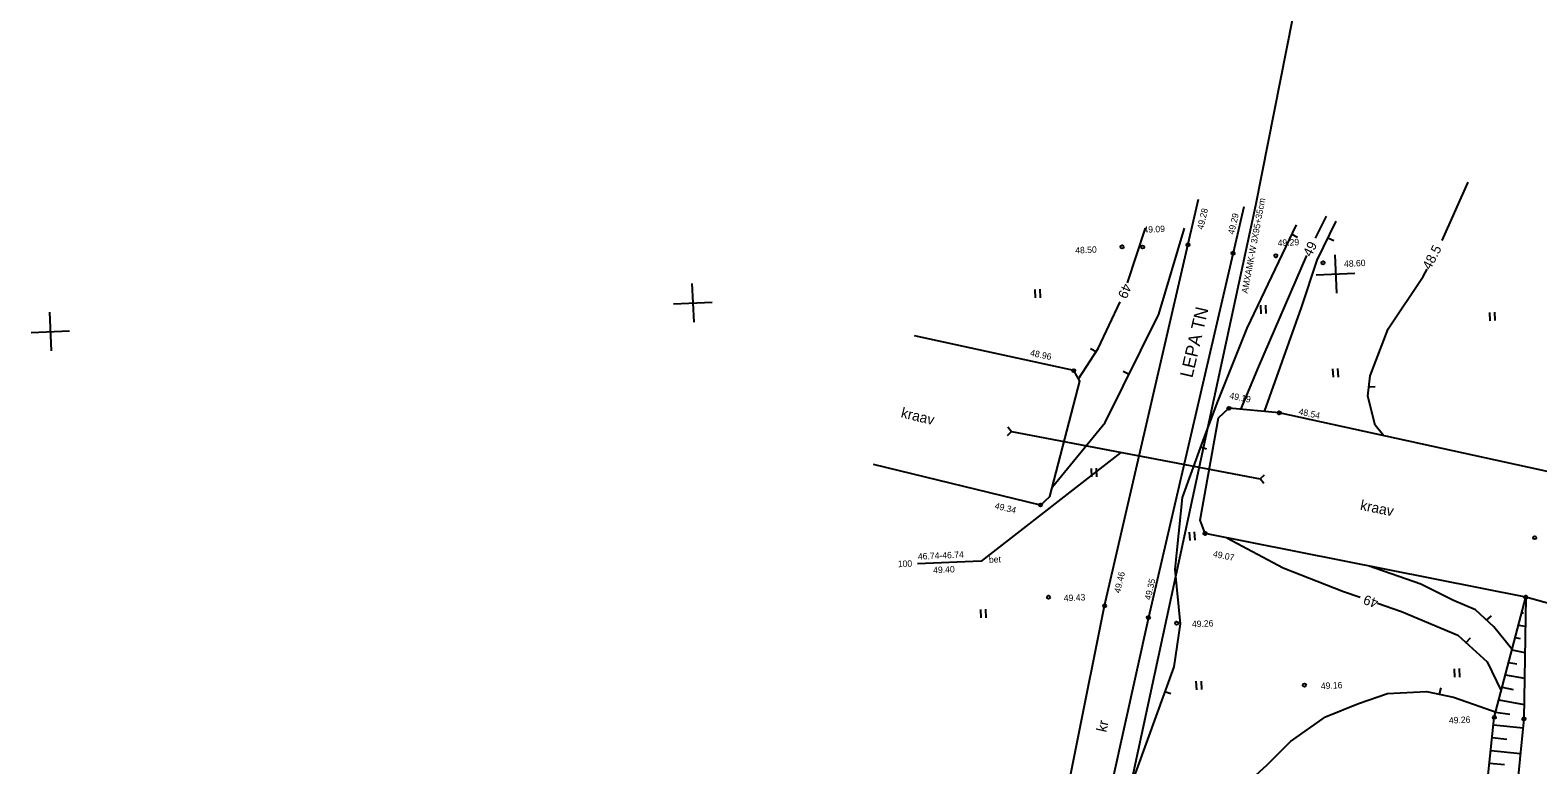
# Model space of a CAD drawing. Extents: x 640630 to 640869, y 6455970 to 6456233.
# Drawn here: x 640633.9 to 640751.1, y 6456044.5 to 6456101.6 of the extents above; entities that cross this region are included whole.
import ezdxf

# ---------------------------------------------------------------- set-up
doc = ezdxf.new("R2010")
doc.units = 0
for name, color, linetype in [('Default', 7, 'Continuous'), ('JARSAK', 7, 'Continuous'), ('KPKAABEL', 7, 'Continuous'), ('KQLVIKUD', 7, 'Continuous'), ('KQRGUS', 7, 'Continuous'), ('KRAAV', 7, 'Continuous'), ('MVIEW', 7, 'Continuous'), ('RELJEEF', 7, 'Continuous'), ('RIST', 7, 'Continuous'), ('TANAV', 7, 'Continuous'), ('TEEAAR', 7, 'Continuous'), ('TRUUP', 7, 'Continuous')]:
    doc.layers.add(name, color=color, linetype=linetype)

# ---------------------------------------------------------------- blocks, each defined once
blk = doc.blocks.new('RIST')
at = {"layer": 'Default'}
for points in [[(0, 150), (0, -150)], [(-150, 0), (150, 0)]]:
    blk.add_lwpolyline(points, dxfattribs=at)
blk = doc.blocks.new('TILA')
at = {"layer": 'Default'}
blk.add_lwpolyline([(0, 0), (50, 0)], dxfattribs=at)
blk = doc.blocks.new('KHEIN_1')
at = {"layer": 'Default'}
for points in [[(-19, 35), (-19, -31)], [(20, 35), (20, -31)]]:
    blk.add_lwpolyline(points, dxfattribs=at)

msp = doc.modelspace()

# ---------------------------------------------------------------- linework, layer by layer
at = {"layer": 'JARSAK'}
for points in [[(640750.7, 6456007.68), (640742.59, 6456006.56), (640742.19, 6456006.99), (640741.9, 6456007.7), (640742.74, 6456019.3), (640745.76, 6456029.78), (640747.7, 6456048.17), (640750.15, 6456057.51)], [(640750.15, 6456057.51), (640750, 6456048.05), (640748.13, 6456029.24), (640744.61, 6456019.01), (640744.01, 6456008.52), (640750.7, 6456007.68)], [(640749.83, 6456056.31), (640749.98, 6456056.28)], [(640749.58, 6456055.34), (640750.11, 6456055.25)], [(640749.33, 6456054.38), (640749.71, 6456054.31)], [(640749.07, 6456053.41), (640750.08, 6456053.22)], [(640748.82, 6456052.44), (640749.44, 6456052.33)], [(640748.31, 6456050.51), (640749.17, 6456050.33)], [(640748.56, 6456051.47), (640750.05, 6456051.21)], [(640748.05, 6456049.54), (640750.02, 6456049.17)], [(640747.8, 6456048.57), (640748.9, 6456048.41)], [(640747.63, 6456047.59), (640749.94, 6456047.36)], [(640747.53, 6456046.6), (640748.68, 6456046.48)], [(640747.32, 6456044.61), (640748.48, 6456044.49)], [(640747.42, 6456045.6), (640749.74, 6456045.37)]]:
    msp.add_lwpolyline(points, dxfattribs=at)
at = {"layer": 'KPKAABEL'}
msp.add_lwpolyline([(640756.5, 6456194.96), (640750.68, 6456195.17), (640745.18, 6456169.98), (640739.2, 6456138.82), (640729.13, 6456087.96), (640718.99, 6456040.81), (640709.54, 6455991.71), (640708.51, 6455971.82), (640734.91, 6455972.85), (640787.28, 6455975.94), (640808.22, 6455977.22)], dxfattribs=at)
at = {"layer": 'KQRGUS'}
msp.add_lwpolyline([(640718.67, 6456068.77), (640707.82, 6456060.32), (640702.86, 6456060.1)], dxfattribs=at)
for centre in [(640718.77, 6456084.75), (640720.36, 6456084.74), (640723.89, 6456084.92), (640727.4, 6456084.26), (640730.72, 6456084.06), (640734.39, 6456083.51), (640715.01, 6456075.13), (640727.07, 6456072.2), (640730.99, 6456071.85), (640712.43, 6456064.68), (640725.22, 6456062.47), (640750.84, 6456062.14), (640713.05, 6456057.51), (640750.15, 6456057.51), (640717.41, 6456056.84), (640720.82, 6456055.93), (640723.01, 6456055.49), (640732.94, 6456050.68), (640747.7, 6456048.17), (640750, 6456048.05)]:
    msp.add_circle(centre, 0.125, dxfattribs=at)
at = {"layer": 'KRAAV'}
for points in [[(640715.01, 6456075.13), (640702.64, 6456077.84)], [(640712.43, 6456064.68), (640713.15, 6456065.34), (640715.48, 6456074.3), (640715.01, 6456075.13)], [(640725.22, 6456062.47), (640724.85, 6456063.49), (640726.27, 6456071.47), (640727.07, 6456072.2)], [(640813.98, 6456054.8), (640785.67, 6456060.69), (640751.95, 6456067.27), (640730.99, 6456071.85), (640727.07, 6456072.2)], [(640712.43, 6456064.68), (640699.45, 6456067.84)], [(640813.08, 6456045.1), (640785.36, 6456048.88), (640772.91, 6456051.2), (640750.15, 6456057.51), (640725.22, 6456062.47)]]:
    msp.add_lwpolyline(points, dxfattribs=at)
at = {"layer": 'RELJEEF'}
for points in [[(640743.64, 6456085.25), (640745.66, 6456089.78)], [(640729.84, 6456071.95), (640732.71, 6456080.03), (640733.92, 6456083.73), (640735.41, 6456086.75)], [(640733.79, 6456085.43), (640734.67, 6456087.14)], [(640732.31, 6456086.46), (640728.46, 6456078.43), (640726.13, 6456072.61), (640724.95, 6456069.41), (640723.45, 6456065.26), (640722.86, 6456059.66), (640723.29, 6456055.43), (640722.78, 6456052.11), (640717.85, 6456038.43), (640716.92, 6456034.28), (640713.35, 6456014.58), (640713.36, 6456013.55), (640714.27, 6456012.37), (640716.27, 6456011.94), (640719.02, 6456012.17), (640722.51, 6456013.69), (640725.92, 6456015.89), (640727.69, 6456017.61), (640728.78, 6456019.98), (640728.98, 6456021.48)], [(640713.35, 6456066.1), (640717.46, 6456071.09), (640721.63, 6456079.53), (640723.61, 6456086.2)], [(640719.18, 6456081.95), (640720.6, 6456086.22)], [(640728.01, 6456072.12), (640729.39, 6456075.44), (640733.12, 6456084.09)], [(640739.08, 6456070.08), (640738.44, 6456070.89), (640737.87, 6456073.15), (640738.06, 6456074.72), (640739.45, 6456078.37), (640742.18, 6456082.45), (640742.48, 6456083.02)], [(640715.37, 6456074.49), (640716.9, 6456076.84), (640718.62, 6456080.47)], [(640726.91, 6456062.13), (640731.29, 6456059.79), (640735.97, 6456057.96), (640737.27, 6456057.51)], [(640749.08, 6456053.45), (640747.67, 6456055.21), (640746.23, 6456056.53), (640744.52, 6456057.25), (640741.99, 6456058.52), (640737.97, 6456059.93)], [(640738.63, 6456057.05), (640740.48, 6456056.41), (640744.86, 6456054.57), (640747.14, 6456052.49), (640748.23, 6456050.22)], [(640725.63, 6456033.69), (640725.15, 6456034.11), (640724.52, 6456035.04), (640724.49, 6456036.44), (640724.8, 6456037.99), (640727.39, 6456042.03), (640730.04, 6456044.47), (640731.85, 6456046.3), (640734.57, 6456048.2), (640737.15, 6456049.24), (640739.41, 6456050.02), (640742.44, 6456050.19), (640744.54, 6456049.74), (640746.59, 6456049.01), (640747.85, 6456048.57)]]:
    msp.add_lwpolyline(points, dxfattribs=at)
at = {"layer": 'TEEAAR'}
for points in [[(640695.4, 6455980.27), (640698.68, 6455982.33), (640701.2, 6455984.81), (640703.01, 6455987.06), (640704.19, 6455990.18), (640708.03, 6456015.01), (640713.08, 6456035.26), (640717.41, 6456056.84), (640724.71, 6456088.47)], [(640728.24, 6456087.87), (640720.82, 6456055.93), (640716.07, 6456034.52), (640712.31, 6456014.03), (640708.83, 6455990.48), (640709.17, 6455988.35), (640710.53, 6455986.22), (640712.89, 6455983.51), (640716.66, 6455981.86), (640738.27, 6455982.51), (640760.47, 6455983.96), (640782.53, 6455985), (640808.12, 6455986.35)]]:
    msp.add_lwpolyline(points, dxfattribs=at)
at = {"layer": 'TRUUP'}
for points in [[(640709.88, 6456070.76), (640710.17, 6456070.39), (640709.85, 6456070.06)], [(640710.17, 6456070.39), (640729.51, 6456066.71)], [(640729.8, 6456066.35), (640729.51, 6456066.71), (640729.83, 6456067.04)]]:
    msp.add_lwpolyline(points, dxfattribs=at)

# ---------------------------------------------------------------- block references
at = {"layer": 'KQLVIKUD', "xscale": 0.009998966358413795, "yscale": 0.009998966358413793, "rotation": 2.5638622319028466}
for p in [(640712.19, 6456081.1), (640729.74, 6456079.87), (640747.54, 6456079.32), (640735.34, 6456074.93), (640716.56, 6456067.18), (640724.2, 6456062.24), (640707.97, 6456056.22), (640744.78, 6456051.6), (640724.72, 6456050.63)]:
    msp.add_blockref('KHEIN_1', p, dxfattribs=at)
at = {"layer": 'RELJEEF'}
for p, xscale, yscale, rotation in [((640731.96, 6456085.73), 0.009998966358413795, 0.009998966358413795, -25.239754632253465), ((640734.77, 6456085.45), 0.009998966358413793, 0.009998966358413793, -23.177557490787702), ((640716.75, 6456076.6), 0.009998966358413795, 0.009998966358413793, 151.8448194845934), ((640719.31, 6456074.82), 0.009998966358413795, 0.009998966358413793, 152.52640783786637), ((640737.95, 6456073.87), 0.009998966358413793, 0.009998966358413797, 3.0157177743268964), ((640724.87, 6456069.2), 0.009998966358413791, 0.009998966358413793, -18.6667588899006), ((640747.1, 6456055.73), 0.009998966358413795, 0.009998966358413795, 40.27832625997809), ((640745.51, 6456053.98), 0.009998966358413793, 0.009998966358413795, 48.27283185365116), ((640743.44, 6456049.98), 0.009998966358413797, 0.009998966358413795, 75.94220423248058), ((640722.08, 6456050.18), 0.009998966358413795, 0.009998966358413793, -19.164129270686676)]:
    msp.add_blockref('TILA', p, dxfattribs=dict(at, xscale=xscale, yscale=yscale, rotation=rotation))
at = {"layer": 'RIST', "xscale": 0.009998966358413795, "yscale": 0.009998966358413793, "rotation": 2.5638622319028466}
for p in [(640735.36, 6456082.64), (640685.41, 6456080.4), (640635.47, 6456078.17)]:
    msp.add_blockref('RIST', p, dxfattribs=at)

# ---------------------------------------------------------------- texts
at = {"layer": 'KQRGUS'}
for s, height, rotation, p in [('49.28', 0.5, 76.7279, (640725.07, 6456086.06)), ('49.29', 0.5, 76.8653, (640727.47, 6456085.68)), ('49.09', 0.5, 2.5639, (640720.44, 6456085.84)), ('48.50', 0.5, 2.5639, (640715.14, 6456084.23)), ('49.29', 0.5, 2.5639, (640730.87, 6456084.81)), ('48.60', 0.5, 2.5639, (640736.03, 6456083.19)), ('48.96', 0.5, 348.424, (640711.59, 6456076.29)), ('49.19', 0.5, 348.6948, (640727.08, 6456072.96)), ('48.54', 0.5, 347.6641, (640732.46, 6456071.73)), ('49.34', 0.5, 346.5536, (640708.84, 6456064.4)), ('46.74-46.74', 0.4999, 2.5639, (640702.91, 6456060.43)), ('49.07', 0.5, 348.5208, (640725.8, 6456060.66)), ('100', 0.5, 2.5639, (640701.35, 6456059.84)), ('49.40', 0.5, 2.5639, (640704.1, 6456059.37)), ('bet', 0.5, 2.5639, (640708.43, 6456060.18)), ('49.46', 0.5, 76.8812, (640718.62, 6456057.8)), ('49.35', 0.5, 76.8483, (640720.99, 6456057.26)), ('49.43', 0.5, 2.5639, (640714.25, 6456057.19)), ('49.26', 0.5, 2.5639, (640724.21, 6456055.17)), ('49.16', 0.5, 2.5639, (640734.23, 6456050.36)), ('49.26', 0.5, 2.5639, (640744.18, 6456047.68))]:
    msp.add_text(s, height=height, rotation=rotation, dxfattribs=at).set_placement(p)
at = {"layer": 'KRAAV'}
for rotation, p in [(346.3326, (640701.53, 6456071.51)), (348.7621, (640737.23, 6456064.31))]:
    msp.add_text('kraav', height=0.8, rotation=rotation, dxfattribs=at).set_placement(p)
at = {"layer": 'MVIEW'}
msp.add_text('AMXAMK-W 3X95+35cm', height=0.4999, rotation=79.4294, dxfattribs=at).set_placement((640728.53, 6456081.11))
at = {"layer": 'RELJEEF'}
for s, rotation, p in [('49', 63.5963, (640733.46, 6456083.93)), ('48.5', 62.4387, (640742.73, 6456082.91)), ('49', 246.3293, (640718.87, 6456081.98)), ('49', 161.0958, (640738.75, 6456057.35))]:
    msp.add_text(s, height=0.75, rotation=rotation, dxfattribs=at).set_placement(p)
at = {"layer": 'TANAV'}
msp.add_text('LEPA TN', height=1, rotation=76.9072, dxfattribs=at).set_placement((640724.23, 6456074.52))
at = {"layer": 'TEEAAR'}
msp.add_text('kr', height=0.8, rotation=77.4934, dxfattribs=at).set_placement((640717.54, 6456046.97))

doc.saveas('drawing.dxf')
